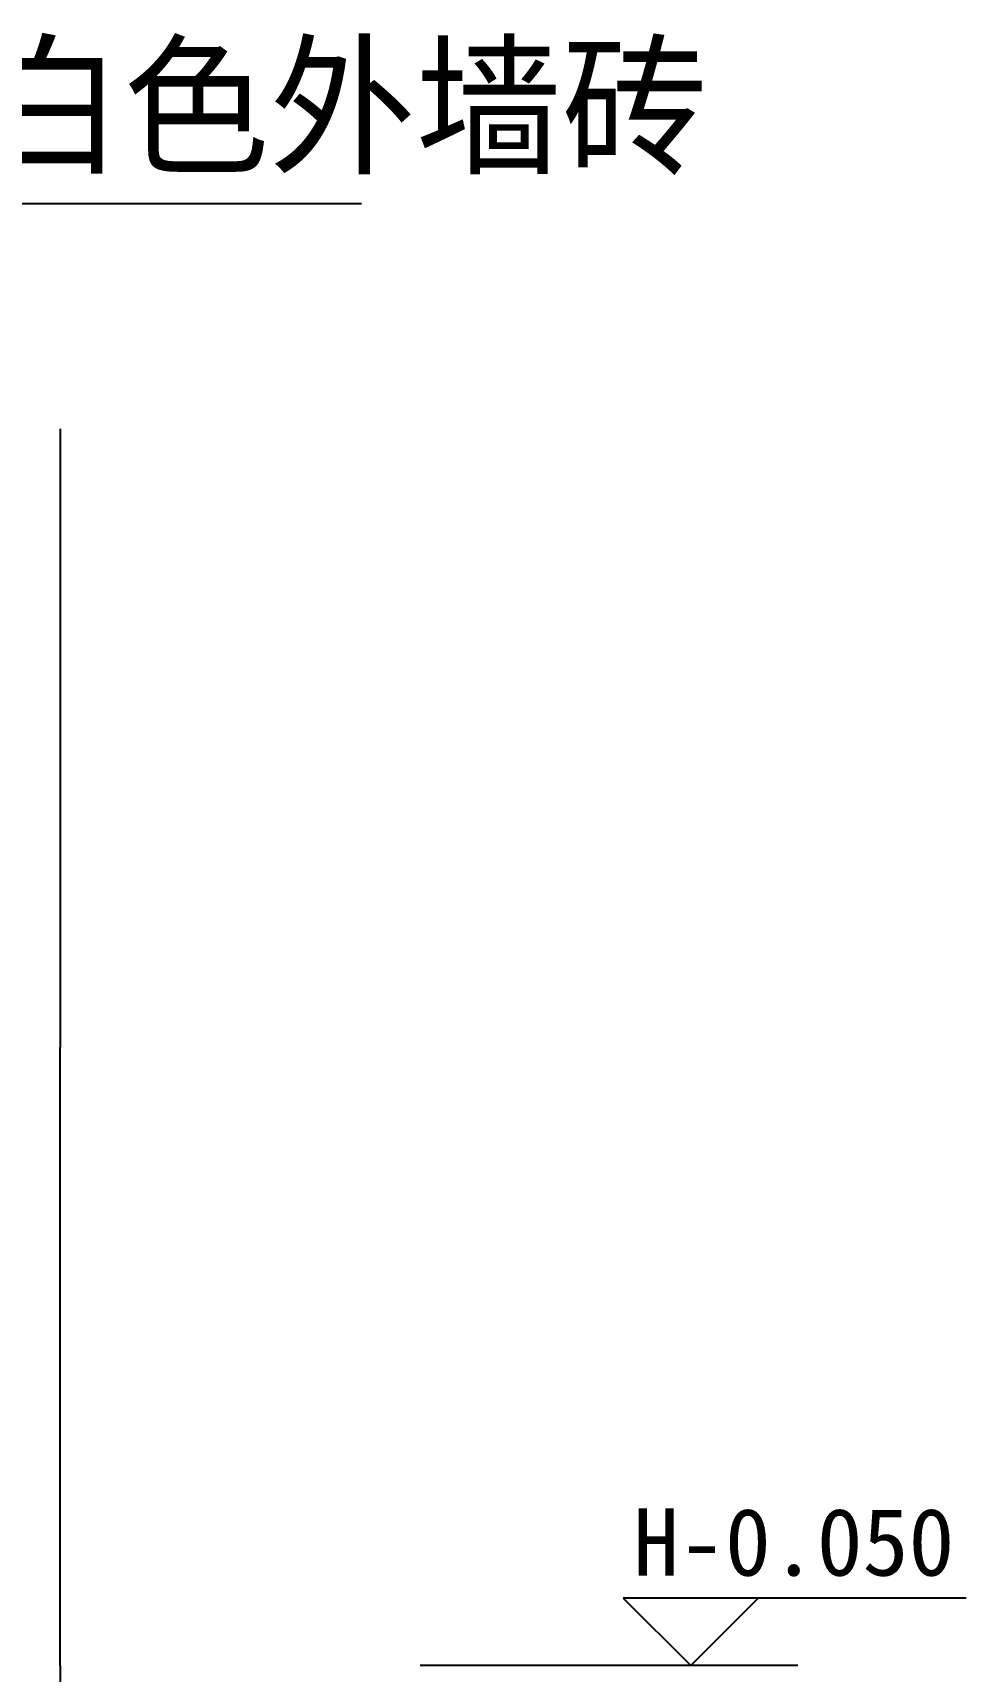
# Model space of a CAD drawing. Header units: metres. Extents: x 3468 to 10128, y -581 to 3010.
# Drawn here: x 9298 to 10128, y 1135 to 2592 of the extents above; entities that cross this region are included whole.
import ezdxf

# ---------------------------------------------------------------- set-up
doc = ezdxf.new("R2010")
doc.units = ezdxf.units.M
for name, color, linetype in [('LM', 141, 'Continuous'), ('PUB_DIM', 3, 'Continuous'), ('PUB_TEXT', 7, 'Continuous')]:
    doc.layers.add(name, color=color, linetype=linetype)
doc.dimstyles.get("Standard").update_dxf_attribs({"dimtxt": 2.5, "dimasz": 2.5, "dimexe": 1.25, "dimexo": 0.625, "dimtad": 1, "dimcen": 2.5, "dimazin": 3, "dimtfac": 1, "dimtmove": 0, "dimatfit": 3})

# ---------------------------------------------------------------- blocks, each defined once
blk = doc.blocks.new('*D33')
for p, q in [((9322, 2240), (9322, 1690)), ((9321.75, 1690), (9321.5, 1690)), ((9322, 1140), (9322, 1690)), ((9322, 1690), (9322, 1690)), ((9322.25, 1690), (9322.5, 1690))]:
    blk.add_line(p, q)
at = {"layer": 'Defpoints'}
for p in [(9322, 2240), (9322, 1690), (9322, 1140)]:
    blk.add_point(p, dxfattribs=at)
at = {"layer": 'PUB_DIM', "insert": (9322, 1691.125), "char_height": 1, "attachment_point": 5}
blk.add_mtext('0', dxfattribs=at)
blk = doc.blocks.new('*D34')
for p, q in [((9322, 1140), (9322, 890)), ((9321.75, 890), (9321.5, 890)), ((9322, 640), (9322, 890)), ((9322, 890), (9322, 890)), ((9322.25, 890), (9322.5, 890))]:
    blk.add_line(p, q)
at = {"layer": 'Defpoints'}
for p in [(9322, 1140), (9322, 890), (9322, 640)]:
    blk.add_point(p, dxfattribs=at)
at = {"layer": 'PUB_DIM', "insert": (9322, 891.125), "char_height": 1, "attachment_point": 5}
blk.add_mtext('0', dxfattribs=at)

msp = doc.modelspace()

# ---------------------------------------------------------------- linework, layer by layer
at = {"layer": 'LM'}
msp.add_line((9590, 2440), (9100, 2440), dxfattribs=at)
at = {"layer": 'PUB_DIM'}
for p, q in [((9822.77, 1200), (9882.77, 1140)), ((10067.81, 1200), (9822.77, 1200)), ((9882.77, 1140), (9942.77, 1200)), ((10127.81, 1200), (10007.81, 1200)), ((9977.99, 1140), (9642.26, 1140))]:
    msp.add_line(p, q, dxfattribs=at)

# ---------------------------------------------------------------- texts
msp.add_text('H-0.050', height=60, dxfattribs=at).set_placement((9831.58, 1220))
at = {"layer": 'PUB_TEXT'}
msp.add_text('贴白色外墙砖', height=100, dxfattribs=at).set_placement((9118.02, 2477.17))

# ---------------------------------------------------------------- dimensions: what is measured, and where the dimension line sits
at = {"layer": 'PUB_DIM'}
for base, p1, p2, picture, middle in [((9322, 1690), (9322, 1140), (9322, 2240), '*D33', (9322, 1691.125)), ((9322, 890), (9322, 640), (9322, 1140), '*D34', (9322, 891.125))]:
    dim = msp.add_linear_dim(base=base, p1=p1, p2=p2, dimstyle='Standard', dxfattribs=at)
    dim.commit()
    dim.dimension.update_dxf_attribs({"geometry": picture, "text_midpoint": middle})

doc.saveas('drawing.dxf')
